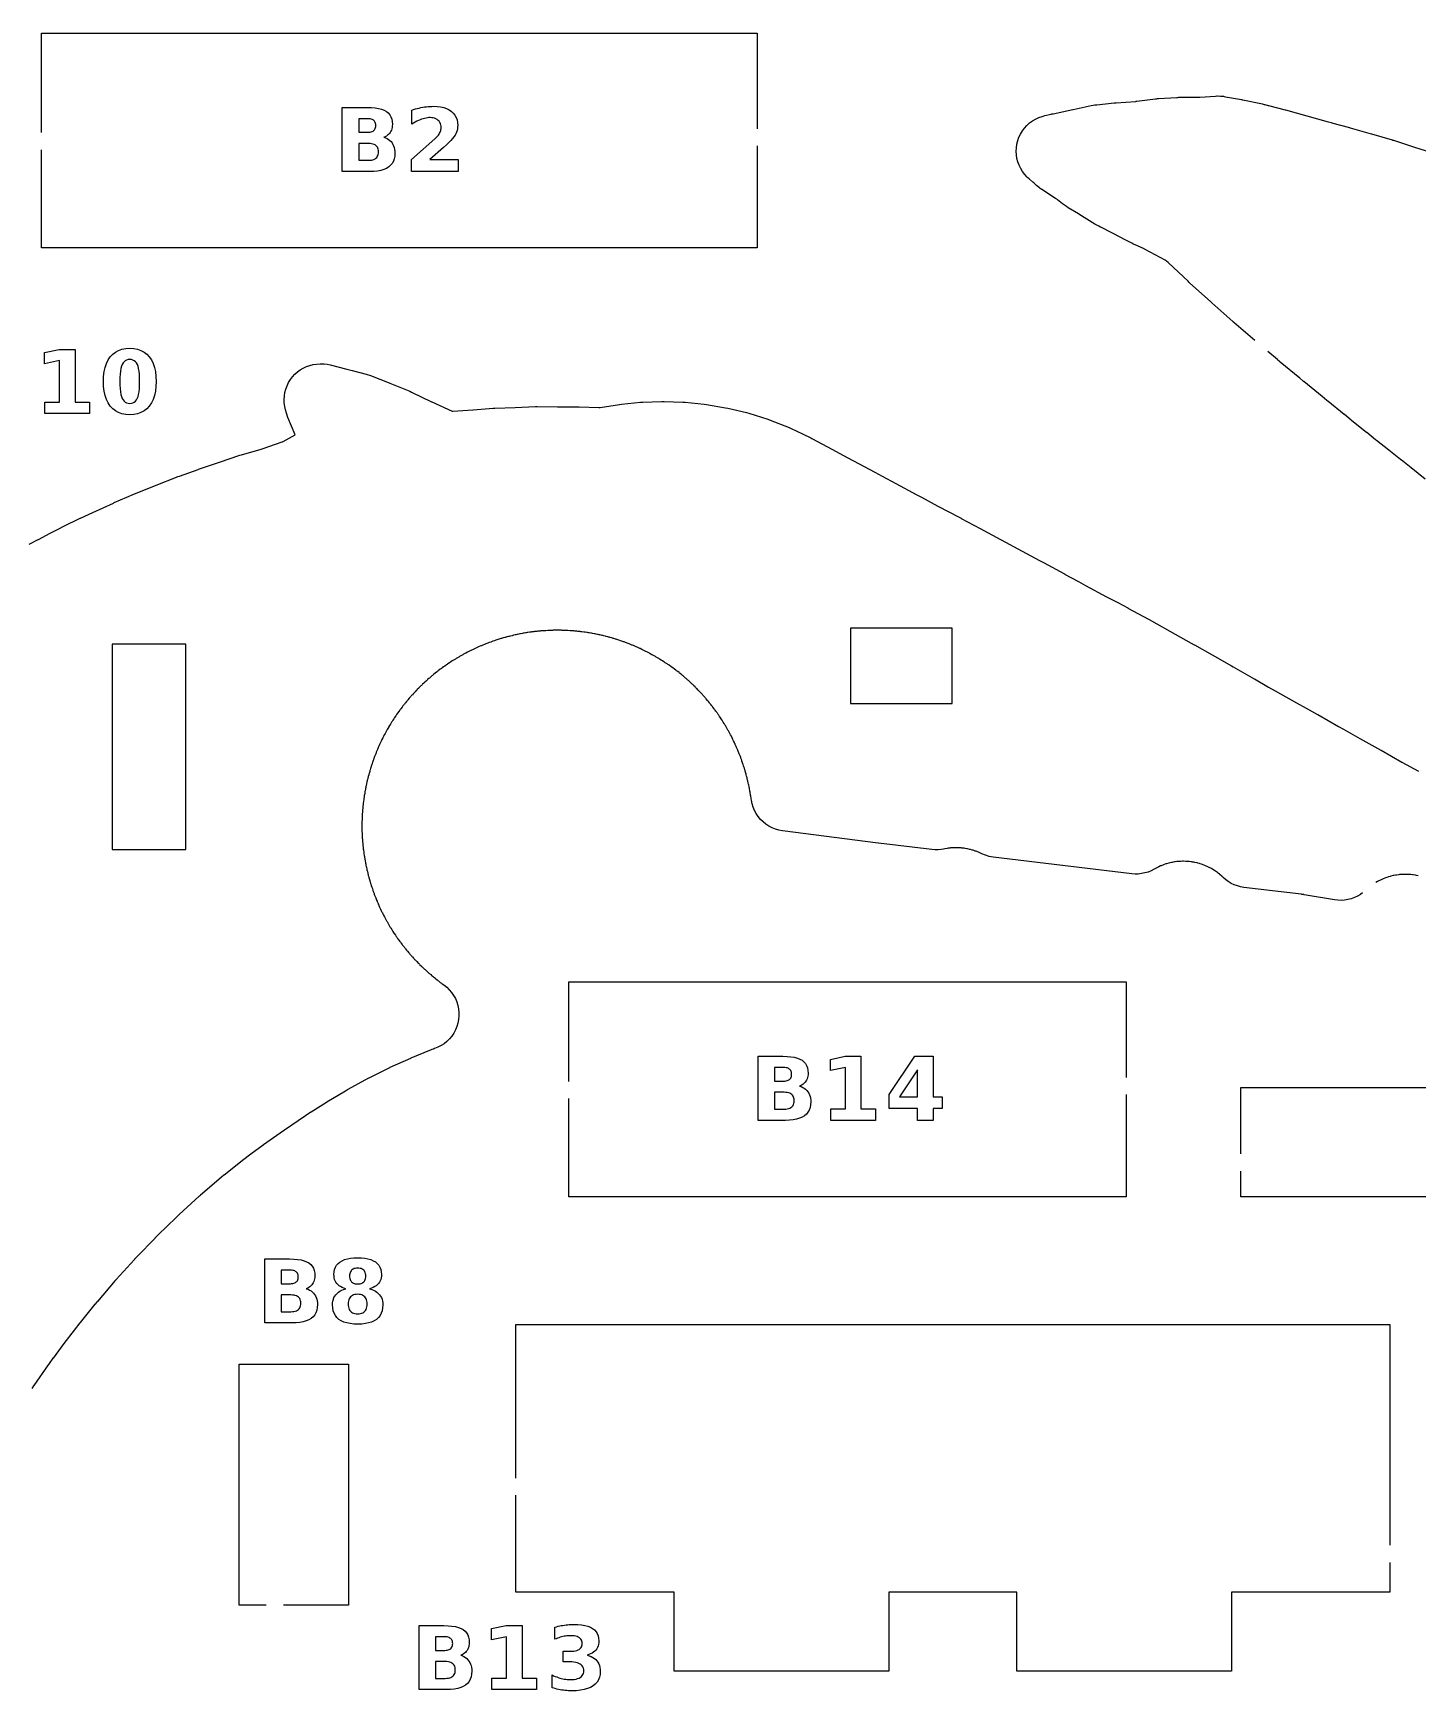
# Model space of a CAD drawing. Header units: millimetres. Extents: x 8 to 297, y 5 to 291.
# Drawn here: x 198.1 to 250.6, y 228.2 to 291.1 of the extents above; entities that cross this region are included whole.
import ezdxf

# ---------------------------------------------------------------- set-up
doc = ezdxf.new("R2010")
doc.units = ezdxf.units.MM
doc.layers.add('CUT', color=1, linetype='CONTINUOUS')
doc.layers.add('ENGRAVE', color=5, linetype='CONTINUOUS')

msp = doc.modelspace()

# ---------------------------------------------------------------- linework, layer by layer
at = {"layer": 'CUT', "color": 1}
for points in [[(198.425, 287.3), (198.425, 291.075), (225.575, 291.075), (225.575, 287.45)], [(244.4559, 279.4142), (243.6629, 280.098), (243.6534, 280.1063), (243.6439, 280.1146), (243.6355, 280.122), (243.6192, 280.1366), (242.8173, 280.8457), (242.8068, 280.8552), (242.7962, 280.8647), (242.7869, 280.8731), (242.7695, 280.8892), (241.9946, 281.5942), (241.9818, 281.6059), (241.9691, 281.6178), (241.9568, 281.6294), (241.9258, 281.6591), (241.9211, 281.6636), (241.1764, 282.3627), (241.1706, 282.3681), (241.1056, 282.4275), (241.0946, 282.4372), (241.081, 282.4477), (241.0667, 282.4569), (241.0537, 282.4642), (240.2932, 282.8702), (240.2734, 282.8804), (240.2534, 282.8901), (240.2332, 282.8995), (239.9151, 283.0407), (239.8729, 283.0603), (239.8311, 283.0806), (239.7897, 283.1016), (239.4366, 283.2887), (239.4272, 283.2935), (238.6084, 283.7096), (238.6038, 283.7119), (238.5358, 283.7468), (238.4848, 283.7743), (238.4345, 283.803), (238.3847, 283.8327), (237.7805, 284.2121), (237.7737, 284.2163), (237.7669, 284.2204), (237.76, 284.2246), (237.378, 284.4507), (237.3044, 284.4975), (237.2325, 284.5467), (237.1621, 284.5983), (236.9635, 284.754), (236.9405, 284.7712), (236.9171, 284.7878), (236.8933, 284.8039), (236.3752, 285.1368), (236.3151, 285.1778), (236.2841, 285.2002), (236.171, 285.2917), (236.1426, 285.3173), (236.0899, 285.3675), (236.0647, 285.3929), (236.0341, 285.4216), (235.892, 285.5463), (235.8432, 285.5914), (235.82, 285.6139), (235.728, 285.7123), (235.6452, 285.8209), (235.5735, 285.9372), (235.5137, 286.06), (235.4664, 286.1881), (235.432, 286.3203), (235.4109, 286.4552), (235.4033, 286.5916), (235.4093, 286.728), (235.4288, 286.8632), (235.4615, 286.9958), (235.5073, 287.1245), (235.5656, 287.248), (235.6359, 287.3651), (235.7175, 287.4746), (235.8095, 287.5756), (235.9111, 287.6669), (236.0212, 287.7476), (236.1388, 287.8171), (236.2627, 287.8745), (236.3899, 287.9188), (236.4209, 287.9279), (236.4851, 287.945), (236.7297, 288.0036), (236.7529, 288.009), (236.7762, 288.0141), (236.7994, 288.0191), (237.5555, 288.1722), (237.5659, 288.1744), (238.2437, 288.3238), (238.3154, 288.3376), (238.3875, 288.3494), (238.4598, 288.3592), (239.1128, 288.4298), (239.1393, 288.4324), (239.1659, 288.4348), (239.1924, 288.4368), (239.9238, 288.4866), (239.9413, 288.4881), (239.9588, 288.4897), (239.9762, 288.4917), (240.6855, 288.581), (240.7256, 288.5855), (240.7657, 288.5893), (240.8058, 288.5925), (241.4952, 288.6374), (241.5304, 288.6392), (241.5657, 288.6406), (241.601, 288.6415), (242.3262, 288.6504), (242.3415, 288.6508), (242.3567, 288.6513), (242.3719, 288.6521), (242.9596, 288.6886), (243.014, 288.6909), (243.0427, 288.6915), (243.154, 288.6893), (243.2647, 288.678), (243.2933, 288.6739), (243.3473, 288.665), (243.9542, 288.5523), (243.9686, 288.5495), (243.9829, 288.5467), (243.9971, 288.5438), (244.7444, 288.388), (244.7749, 288.3813), (244.8054, 288.3742), (244.8357, 288.3668), (244.9568, 288.3355), (244.9635, 288.3338), (244.9703, 288.332), (244.977, 288.3302), (245.6078, 288.1606), (245.6119, 288.1595), (246.4235, 287.9386), (246.4319, 287.9363), (247.2381, 287.7112), (247.2468, 287.7089), (247.3572, 287.6798), (247.3679, 287.6769), (248.0444, 287.4925), (248.0513, 287.4906), (248.0582, 287.4887), (248.0651, 287.4867), (248.8713, 287.2577), (248.8818, 287.2547), (249.6595, 287.0268), (249.6793, 287.0209), (249.6989, 287.0148), (249.7186, 287.0085), (250.5074, 286.7508), (250.5133, 286.7489), (251.3233, 286.4934)], [(225.575, 286.8), (225.575, 282.925), (198.425, 282.925), (198.425, 286.65)], [(250.919, 274.1576), (250.3859, 274.5814), (250.3807, 274.5856), (250.0004, 274.8812), (249.9917, 274.8881), (249.983, 274.8949), (249.9744, 274.9018), (249.5427, 275.2491), (249.5369, 275.2537), (249.0655, 275.6236), (249.0559, 275.6313), (249.0463, 275.639), (249.0367, 275.6467), (248.6991, 275.9219), (248.6927, 275.927), (248.1388, 276.3664), (248.1281, 276.375), (248.1174, 276.3836), (248.1069, 276.3923), (247.8551, 276.6006), (247.8481, 276.6062), (247.2212, 277.1096), (247.2094, 277.1193), (247.1975, 277.129), (247.1859, 277.1386), (247.0106, 277.2861), (247.0029, 277.2925), (246.3143, 277.8532), (246.3011, 277.8641), (246.2879, 277.8751), (246.2751, 277.8859), (246.1656, 277.9799), (246.1571, 277.987), (245.4196, 278.5973), (245.4048, 278.6097), (245.3901, 278.6222), (245.3763, 278.6342), (245.3201, 278.6834), (245.3105, 278.6916), (244.9518, 278.9941)], [(197.9641, 271.6832), (198.301, 271.8638), (198.3098, 271.8686), (198.755, 272.1031), (198.7764, 272.1141), (199.5496, 272.5038), (199.5852, 272.521), (199.8962, 272.6664), (199.903, 272.6696), (200.3675, 272.8835), (201.1549, 273.2479), (201.1839, 273.2609), (201.6612, 273.4682), (201.6641, 273.4695), (201.9542, 273.5946), (201.9885, 273.6088), (202.7719, 273.9214), (203.5522, 274.233), (203.5949, 274.2492), (203.6529, 274.2701), (203.6554, 274.271), (204.3646, 274.525), (204.3861, 274.5325), (205.1737, 274.7996), (205.1784, 274.8011), (205.9482, 275.059), (206.008, 275.0775), (206.76, 275.2908), (206.7945, 275.3017), (207.5494, 275.565), (207.5693, 275.5728), (207.5885, 275.5822), (208.0542, 275.8335), (207.7728, 276.4944), (207.715, 276.6597), (207.6796, 276.7868), (207.6506, 276.9145), (207.6338, 277.0462), (207.6298, 277.1789), (207.6387, 277.3114), (207.6602, 277.4424), (207.6943, 277.5707), (207.7407, 277.6951), (207.7987, 277.8145), (207.8681, 277.9277), (207.948, 278.0337), (208.0378, 278.1315), (208.1366, 278.2202), (208.2435, 278.299), (208.3575, 278.367), (208.4775, 278.4238), (208.6024, 278.4687), (208.7311, 278.5014), (208.8623, 278.5215), (208.9931, 278.5287), (209.0317, 278.529), (209.1487, 278.5248), (209.2666, 278.5103), (209.3812, 278.486), (210.0147, 278.3228), (210.213, 278.273), (210.7397, 278.1418), (210.9026, 278.09), (211.6137, 277.8125), (211.6423, 277.8009), (212.3955, 277.4868), (212.4632, 277.4564), (213.2254, 277.0876), (213.2384, 277.0815), (214.0001, 276.7348), (214.014, 276.7294), (214.0289, 276.7296), (214.7902, 276.7808), (214.7987, 276.7814), (215.5626, 276.8435), (215.629, 276.8472), (216.3936, 276.8712), (216.4008, 276.8714), (217.1657, 276.9045), (217.2315, 276.9057), (217.9986, 276.9011), (218.7756, 276.8986), (218.8278, 276.8974), (219.5684, 276.866), (219.5955, 276.8662), (219.6224, 276.8692), (220.3507, 276.9867), (220.4301, 276.9971), (221.1506, 277.0694), (221.2396, 277.0753), (221.9554, 277.0992), (222.0446, 277.0992), (222.7604, 277.0753), (222.8494, 277.0694), (223.5654, 276.9975), (223.6542, 276.9856), (224.3706, 276.8647), (224.4587, 276.8468), (225.1715, 276.6766), (225.2631, 276.6513), (225.9807, 276.4251), (226.0683, 276.394), (226.789, 276.1103), (226.8693, 276.0757), (227.3002, 275.8726), (227.3216, 275.8623), (227.6134, 275.7184), (227.6549, 275.697), (228.4351, 275.2778), (228.8279, 275.0664), (228.8292, 275.0657), (229.2334, 274.8476), (230.0341, 274.4192), (230.0368, 274.4178), (230.3176, 274.2668), (230.8334, 273.9909), (230.8375, 273.9887), (231.632, 273.5602), (231.8077, 273.4667), (231.8099, 273.4656), (232.4337, 273.1325), (233.233, 272.7084), (233.2376, 272.7059), (233.311, 272.6666), (233.313, 272.6656), (234.0336, 272.278), (234.8041, 271.8668), (234.8066, 271.8655), (234.8332, 271.8512), (234.8379, 271.8486), (235.6342, 271.4175), (236.286, 271.0666), (236.2882, 271.0654), (236.4343, 270.9865), (237.2326, 270.5572), (237.2388, 270.5539), (237.7662, 270.2667), (238.0349, 270.1212), (238.8317, 269.6913), (239.2542, 269.4669), (239.6313, 269.2675), (239.6392, 269.2634), (240.4253, 268.8412), (240.4468, 268.8294), (240.7369, 268.6667), (240.7416, 268.664), (241.2348, 268.3847), (242.0356, 267.9351), (242.0379, 267.9338), (242.1572, 267.8665), (242.1617, 267.864), (242.8342, 267.4812), (243.5706, 267.0668), (243.5758, 267.0638), (243.6353, 267.03), (244.4328, 266.5796), (244.4415, 266.5746), (244.9788, 266.2658), (245.2317, 266.1213), (246.0355, 265.6717), (246.038, 265.6703), (246.4013, 265.4661), (246.833, 265.2245), (246.8407, 265.2202), (247.6326, 264.7703), (247.8171, 264.6672), (247.824, 264.6634), (248.4326, 264.3188), (249.2311, 263.8743), (249.2425, 263.868), (250.0329, 263.4179), (250.6585, 263.0676)], [(248.5381, 258.4542), (248.4605, 258.3975), (248.3491, 258.3312), (248.232, 258.2757), (248.1101, 258.2315), (247.9846, 258.199), (247.8567, 258.1784), (247.7273, 258.1699), (247.5978, 258.1737), (247.4709, 258.1894), (246.3322, 258.3854), (246.3246, 258.3867), (246.3083, 258.3893), (246.3007, 258.3905), (246.2469, 258.3983), (246.2393, 258.3994), (246.2229, 258.4016), (246.2152, 258.4026), (244.0388, 258.6652), (243.9149, 258.686), (243.7918, 258.7186), (243.6722, 258.7625), (243.5572, 258.8173), (243.4477, 258.8825), (243.3448, 258.9575), (243.2505, 259.0406), (243.2259, 259.0644), (243.2036, 259.0849), (243.1359, 259.1442), (243.1126, 259.1636), (243.0616, 259.204), (243.0373, 259.2222), (242.9641, 259.2745), (242.939, 259.2915), (242.8842, 259.3266), (242.8582, 259.3424), (242.7802, 259.3871), (242.7535, 259.4016), (242.6955, 259.4311), (242.6681, 259.4442), (242.5861, 259.481), (242.5581, 259.4927), (242.4974, 259.5164), (242.4689, 259.5267), (242.3836, 259.5552), (242.3546, 259.5641), (242.2919, 259.5816), (242.2624, 259.589), (242.1748, 259.6089), (242.145, 259.6149), (242.0809, 259.6261), (242.0508, 259.6306), (241.9616, 259.6417), (241.9314, 259.6447), (241.8665, 259.6495), (241.8362, 259.651), (241.7463, 259.6532), (241.7159, 259.6532), (241.6509, 259.6516), (241.6205, 259.6501), (241.5309, 259.6434), (241.5007, 259.6403), (241.4361, 259.6323), (241.406, 259.6278), (241.3175, 259.6122), (241.2877, 259.6062), (241.2243, 259.5918), (241.1948, 259.5843), (241.1083, 259.56), (241.0792, 259.5511), (241.0175, 259.5305), (240.9889, 259.5201), (240.9052, 259.4874), (240.8772, 259.4757), (240.8178, 259.449), (240.7904, 259.4359), (240.7104, 259.395), (240.6837, 259.3806), (240.6314, 259.3506), (240.521, 259.2937), (240.4042, 259.2465), (240.2836, 259.2102), (240.1602, 259.1851), (240.035, 259.1714), (239.909, 259.1693), (239.7851, 259.1785), (234.5238, 259.8134), (234.3781, 259.8391), (234.2341, 259.8811), (234.0974, 259.9378), (234.046, 259.9624), (233.966, 259.9981), (233.9379, 260.0098), (233.8773, 260.0333), (233.8487, 260.0436), (233.7634, 260.0719), (233.7343, 260.0808), (233.6716, 260.0982), (233.6421, 260.1056), (233.5544, 260.1253), (233.5246, 260.1312), (233.4605, 260.1423), (233.4304, 260.1467), (233.3412, 260.1577), (233.311, 260.1606), (233.2461, 260.1653), (233.2157, 260.1667), (233.1259, 260.1688), (233.0955, 260.1687), (233.0304, 260.1669), (233.0001, 260.1654), (232.9105, 260.1585), (232.8803, 260.1554), (232.8157, 260.1472), (232.7857, 260.1426), (232.6972, 260.1269), (232.6498, 260.1173), (232.5537, 260.1), (232.4361, 260.0886), (232.3178, 260.0874), (232.2014, 260.0962), (230.1824, 260.3373), (230.1673, 260.3392), (226.5339, 260.8151), (226.4015, 260.8392), (226.2704, 260.8768), (226.1436, 260.9272), (226.0224, 260.9899), (225.9081, 261.0643), (225.8016, 261.1497), (225.7042, 261.2452), (225.6167, 261.3499), (225.54, 261.4628), (225.4749, 261.5827), (225.422, 261.7084), (225.3818, 261.8388), (225.3551, 261.9707), (225.3471, 262.0236), (225.342, 262.0522), (225.3307, 262.1286), (225.327, 262.1595), (225.323, 262.1876), (225.313, 262.2473), (225.3079, 262.2743), (225.3019, 262.3085), (225.2974, 262.3355), (225.2863, 262.3951), (225.2806, 262.4219), (225.2739, 262.456), (225.2689, 262.4829), (225.2541, 262.5539), (225.251, 262.5686), (225.2336, 262.6466), (225.2271, 262.673), (225.2191, 262.7068), (225.2132, 262.7336), (225.1988, 262.7925), (225.1917, 262.8189), (225.1831, 262.8526), (225.1767, 262.8792), (225.1611, 262.9378), (225.1532, 262.965), (225.1438, 262.9947), (225.1226, 263.069), (225.1149, 263.0992), (225.1073, 263.1265), (225.0897, 263.1844), (225.0812, 263.2105), (225.0707, 263.2436), (225.0629, 263.2699), (225.0441, 263.3275), (225.0347, 263.3542), (225.0237, 263.3833), (224.9985, 263.4564), (224.9891, 263.4861), (224.9801, 263.5129), (224.9593, 263.5699), (224.9493, 263.5954), (224.9371, 263.6279), (224.9278, 263.6537), (224.9059, 263.7102), (224.8954, 263.7355), (224.8825, 263.7678), (224.8727, 263.7933), (224.8451, 263.8604), (224.8393, 263.8742), (224.8079, 263.9478), (224.7966, 263.9725), (224.7826, 264.0043), (224.7719, 264.0295), (224.7469, 264.0847), (224.735, 264.1094), (224.7204, 264.1409), (224.7092, 264.1659), (224.6831, 264.2206), (224.6703, 264.2459), (224.6556, 264.2734), (224.6212, 264.3425), (224.6081, 264.3708), (224.5956, 264.3962), (224.5676, 264.45), (224.5544, 264.474), (224.5381, 264.5047), (224.5255, 264.529), (224.4965, 264.5822), (224.4823, 264.6067), (224.4661, 264.6333), (224.4279, 264.7005), (224.4133, 264.7281), (224.3995, 264.7527), (224.3686, 264.8049), (224.3541, 264.8281), (224.3361, 264.8578), (224.3222, 264.8815), (224.2903, 264.933), (224.2753, 264.956), (224.2567, 264.9853), (224.2424, 265.0086), (224.203, 265.0695), (224.1947, 265.082), (224.1503, 265.1485), (224.1347, 265.1707), (224.1151, 265.1994), (224.0999, 265.2223), (224.0652, 265.2719), (224.049, 265.2941), (224.0288, 265.3223), (224.0132, 265.3448), (223.9775, 265.3938), (223.9603, 265.4163), (223.9408, 265.4406), (223.8942, 265.5023), (223.8762, 265.5277), (223.8592, 265.5503), (223.8219, 265.598), (223.8045, 265.6192), (223.7828, 265.6464), (223.7659, 265.668), (223.7276, 265.7149), (223.7092, 265.7364), (223.6884, 265.7596), (223.6385, 265.8186), (223.6191, 265.843), (223.601, 265.8647), (223.561, 265.9103), (223.5425, 265.9305), (223.5194, 265.9564), (223.5013, 265.9771), (223.4605, 266.0219), (223.4416, 266.0417), (223.4179, 266.0671), (223.3995, 266.0874), (223.3496, 266.14), (223.3392, 266.1508), (223.2833, 266.208), (223.2638, 266.227), (223.2393, 266.2516), (223.2202, 266.2712), (223.177, 266.3137), (223.157, 266.3324), (223.132, 266.3565), (223.1125, 266.3758), (223.0684, 266.4174), (223.0473, 266.4363), (223.0237, 266.4566), (222.9666, 266.5087), (222.9442, 266.5303), (222.9234, 266.5495), (222.8779, 266.5895), (222.8569, 266.6072), (222.8306, 266.6298), (222.81, 266.648), (222.7637, 266.6871), (222.7417, 266.7048), (222.717, 266.7238), (222.6571, 266.7727), (222.6335, 266.7931), (222.6117, 266.8111), (222.5641, 266.8485), (222.5421, 266.865), (222.5146, 266.8862), (222.4931, 266.9032), (222.4448, 266.9397), (222.4225, 266.9557), (222.3946, 266.9764), (222.3727, 266.9929), (222.314, 267.0354), (222.3018, 267.0442), (222.2364, 267.0901), (222.2138, 267.1052), (222.1851, 267.1249), (222.1627, 267.1407), (222.1124, 267.1745), (222.0893, 267.1892), (222.0603, 267.2083), (222.0376, 267.2237), (221.9866, 267.2564), (221.9625, 267.2712), (221.9355, 267.2868), (221.8698, 267.3275), (221.8438, 267.3446), (221.8198, 267.3597), (221.7677, 267.3907), (221.7439, 267.4041), (221.7138, 267.4216), (221.6903, 267.4357), (221.6376, 267.4656), (221.6127, 267.479), (221.5849, 267.4931), (221.5171, 267.5301), (221.4901, 267.5458), (221.4654, 267.5595), (221.4117, 267.5876), (221.3871, 267.5998), (221.3562, 267.6155), (221.3319, 267.6283), (221.2777, 267.6553), (221.2528, 267.667), (221.2216, 267.6821), (221.1971, 267.6944), (221.1316, 267.7254), (221.1179, 267.7317), (221.0452, 267.7648), (221.0202, 267.7755), (220.9884, 267.7896), (220.9635, 267.801), (220.9079, 267.825), (220.8824, 267.8353), (220.8504, 267.8487), (220.8253, 267.8596), (220.7691, 267.8825), (220.7427, 267.8925), (220.7133, 267.9029), (220.6412, 267.9308), (220.6125, 267.9429), (220.5862, 267.9533), (220.5293, 267.9742), (220.5034, 267.983), (220.4706, 267.9947), (220.4449, 268.0042), (220.3876, 268.0239), (220.3607, 268.0325), (220.3308, 268.0413), (220.2573, 268.0652), (220.2279, 268.0757), (220.2011, 268.0846), (220.1431, 268.1023), (220.1167, 268.1098), (220.0834, 268.1196), (220.0572, 268.1277), (219.9989, 268.1443), (219.9724, 268.1511), (219.9389, 268.1603), (219.9126, 268.1679), (219.8425, 268.1863), (219.8279, 268.19), (219.7503, 268.2092), (219.7238, 268.2151), (219.69, 268.2231), (219.6634, 268.2298), (219.6043, 268.2431), (219.5774, 268.2485), (219.5434, 268.2558), (219.5167, 268.2619), (219.4573, 268.2741), (219.4295, 268.2791), (219.3987, 268.284), (219.3227, 268.2981), (219.2923, 268.3047), (219.2645, 268.3101), (219.2047, 268.3202), (219.1776, 268.3241), (219.1433, 268.3295), (219.1163, 268.3342), (219.0563, 268.343), (219.0283, 268.3465), (218.9973, 268.3497), (218.9206, 268.3597), (218.8898, 268.3646), (218.8618, 268.3684), (218.8016, 268.3752), (218.7743, 268.3777), (218.7397, 268.3812), (218.7125, 268.3843), (218.6522, 268.3899), (218.6248, 268.3918), (218.5902, 268.3947), (218.5629, 268.3973), (218.4906, 268.4025), (218.4756, 268.4034), (218.3958, 268.4081), (218.3686, 268.409), (218.3339, 268.4106), (218.3066, 268.4123), (218.246, 268.4146), (218.2186, 268.4149), (218.1839, 268.4159), (218.1565, 268.417), (218.0959, 268.418), (218.0676, 268.4178), (218.0365, 268.4169), (217.9592, 268.4169), (217.928, 268.4178), (217.8997, 268.418), (217.8391, 268.4169), (217.8117, 268.4158), (217.777, 268.4148), (217.7496, 268.4144), (217.6891, 268.4121), (217.6608, 268.4104), (217.6298, 268.4078), (217.5526, 268.4035), (217.5214, 268.4027), (217.4932, 268.4013), (217.4327, 268.3969), (217.4055, 268.3943), (217.3709, 268.3914), (217.3435, 268.3895), (217.2832, 268.3839), (217.2559, 268.3808), (217.2214, 268.3772), (217.1941, 268.3747), (217.1221, 268.3666), (217.1071, 268.3648), (217.0278, 268.3547), (217.001, 268.3506), (216.9666, 268.3458), (216.9394, 268.3424), (216.8794, 268.3335), (216.8524, 268.3289), (216.8181, 268.3234), (216.791, 268.3195), (216.7312, 268.3093), (216.7034, 268.304), (216.673, 268.2974), (216.597, 268.2831), (216.5662, 268.2783), (216.5384, 268.2732), (216.479, 268.2611), (216.4523, 268.2549), (216.4184, 268.2476), (216.3915, 268.2422), (216.3324, 268.2288), (216.3049, 268.2219), (216.2749, 268.2136), (216.1998, 268.1953), (216.1694, 268.1887), (216.1418, 268.1822), (216.0832, 268.1667), (216.0569, 268.1592), (216.0234, 268.15), (215.9969, 268.1431), (215.9386, 268.1265), (215.9124, 268.1184), (215.8791, 268.1085), (215.8527, 268.1011), (215.7834, 268.0798), (215.7691, 268.0753), (215.693, 268.0508), (215.6673, 268.0419), (215.6344, 268.0309), (215.6082, 268.0225), (215.551, 268.0027), (215.5253, 267.9932), (215.4926, 267.9815), (215.4666, 267.9727), (215.4097, 267.9517), (215.3834, 267.9414), (215.3547, 267.9293), (215.2826, 267.9013), (215.2533, 267.8909), (215.2268, 267.8808), (215.1707, 267.8579), (215.1456, 267.847), (215.1136, 267.8336), (215.0881, 267.8233), (215.0325, 267.7993), (215.0068, 267.7875), (214.9788, 267.7738), (214.9084, 267.742), (214.8796, 267.7299), (214.8538, 267.7184), (214.799, 267.6925), (214.7745, 267.6802), (214.7432, 267.665), (214.7184, 267.6534), (214.6642, 267.6264), (214.6399, 267.6136), (214.609, 267.5978), (214.5844, 267.5856), (214.5202, 267.552), (214.507, 267.5449), (214.4367, 267.5068), (214.4131, 267.4933), (214.3827, 267.4765), (214.3586, 267.4635), (214.3059, 267.4335), (214.2824, 267.4194), (214.2524, 267.4019), (214.2285, 267.3884), (214.1765, 267.3574), (214.1525, 267.3424), (214.1265, 267.3252), (214.0608, 267.2845), (214.0338, 267.2689), (214.0097, 267.2541), (213.9587, 267.2213), (213.936, 267.2059), (213.907, 267.1868), (213.8839, 267.1721), (213.8337, 267.1382), (213.8106, 267.1219), (213.7855, 267.1033), (213.7222, 267.0591), (213.6961, 267.042), (213.6728, 267.0259), (213.6237, 266.9904), (213.6019, 266.9738), (213.574, 266.9531), (213.5517, 266.9371), (213.5034, 266.9006), (213.4819, 266.8835), (213.4544, 266.8623), (213.4325, 266.8459), (213.3756, 266.801), (213.3638, 266.7916), (213.3017, 266.7413), (213.281, 266.7237), (213.2543, 266.7015), (213.2329, 266.6843), (213.1867, 266.6452), (213.1661, 266.627), (213.1399, 266.6043), (213.1189, 266.5867), (213.0734, 266.5466), (213.0526, 266.5274), (213.0302, 266.5057), (212.9731, 266.4537), (212.9495, 266.4333), (212.9285, 266.4144), (212.8844, 266.3728), (212.8649, 266.3535), (212.8399, 266.3294), (212.8199, 266.3106), (212.7767, 266.2682), (212.757, 266.2479), (212.7358, 266.225), (212.6817, 266.1699), (212.6592, 266.1483), (212.6392, 266.1282), (212.5975, 266.0842), (212.5791, 266.0639), (212.5555, 266.0385), (212.5365, 266.0187), (212.4957, 265.9739), (212.4777, 265.9532), (212.4546, 265.9273), (212.4361, 265.9071), (212.3884, 265.8525), (212.3785, 265.8411), (212.3268, 265.7802), (212.3096, 265.7591), (212.2874, 265.7324), (212.2696, 265.7116), (212.2313, 265.6646), (212.2145, 265.643), (212.1928, 265.6158), (212.1754, 265.5946), (212.1381, 265.5469), (212.1212, 265.5242), (212.1031, 265.4988), (212.0566, 265.4371), (212.0371, 265.4128), (212.0199, 265.3903), (211.9843, 265.3413), (211.9686, 265.3188), (211.9485, 265.2905), (211.9323, 265.2684), (211.8976, 265.2187), (211.882, 265.1951), (211.8653, 265.1687), (211.8222, 265.1046), (211.8041, 265.0792), (211.7882, 265.0558), (211.7553, 265.005), (211.7409, 264.9816), (211.7224, 264.9523), (211.7074, 264.9293), (211.6755, 264.8778), (211.6616, 264.8541), (211.6437, 264.8244), (211.6292, 264.8011), (211.5923, 264.7387), (211.5847, 264.7258), (211.545, 264.6564), (211.532, 264.6325), (211.5151, 264.6021), (211.5014, 264.5784), (211.4724, 264.5252), (211.4599, 264.5008), (211.4435, 264.4702), (211.4303, 264.4461), (211.4024, 264.3924), (211.39, 264.367), (211.3769, 264.3387), (211.3425, 264.2695), (211.3278, 264.242), (211.315, 264.2167), (211.289, 264.162), (211.2778, 264.137), (211.2631, 264.1055), (211.2513, 264.0808), (211.2263, 264.0255), (211.2153, 263.9995), (211.2038, 263.9705), (211.1732, 263.8995), (211.1601, 263.8713), (211.1487, 263.8454), (211.1257, 263.7893), (211.1159, 263.7637), (211.103, 263.7315), (211.0925, 263.7061), (211.0707, 263.6496), (211.0614, 263.6238), (211.0492, 263.5913), (211.0392, 263.5658), (211.0144, 263.4977), (211.0093, 263.4835), (210.983, 263.408), (210.9747, 263.3821), (210.9636, 263.3492), (210.9546, 263.3234), (210.9358, 263.2657), (210.9279, 263.2395), (210.9175, 263.2063), (210.909, 263.1803), (210.8914, 263.1223), (210.8838, 263.095), (210.8762, 263.0648), (210.8551, 262.9905), (210.8457, 262.9608), (210.8378, 262.9336), (210.8222, 262.875), (210.8158, 262.8484), (210.8072, 262.8147), (210.8001, 262.7882), (210.7857, 262.7294), (210.7797, 262.7017), (210.7737, 262.6711), (210.7567, 262.5958), (210.7489, 262.5656), (210.7425, 262.538), (210.7302, 262.4787), (210.7253, 262.4517), (210.7185, 262.4176), (210.7129, 262.3908), (210.7018, 262.3312), (210.6974, 262.3042), (210.6913, 262.27), (210.6862, 262.243), (210.6744, 262.1715), (210.672, 262.1567), (210.6601, 262.0776), (210.6566, 262.0507), (210.6518, 262.0163), (210.6476, 261.9892), (210.6398, 261.9291), (210.6369, 261.9018), (210.6327, 261.8674), (210.6291, 261.8402), (210.6225, 261.78), (210.62, 261.7518), (210.6181, 261.7207), (210.611, 261.6437), (210.6072, 261.6128), (210.6044, 261.5846), (210.5999, 261.5242), (210.5985, 261.4968), (210.5962, 261.4621), (210.5941, 261.4348), (210.5908, 261.3743), (210.5899, 261.346), (210.5897, 261.3149), (210.5868, 261.2376), (210.5847, 261.2065), (210.5835, 261.1783), (210.5823, 261.1177), (210.5824, 261.0903), (210.582, 261.0555), (210.5814, 261.0281), (210.5814, 260.9675), (210.5821, 260.9401), (210.5824, 260.9054), (210.5824, 260.878), (210.5839, 260.8055), (210.5842, 260.7905), (210.587, 260.7106), (210.5886, 260.6834), (210.5902, 260.6488), (210.591, 260.6214), (210.5944, 260.5608), (210.5965, 260.5335), (210.5988, 260.4989), (210.6002, 260.4715), (210.6048, 260.4111), (210.6076, 260.3829), (210.6113, 260.352), (210.6185, 260.275), (210.6205, 260.2439), (210.6229, 260.2157), (210.6296, 260.1555), (210.6332, 260.1283), (210.6374, 260.0938), (210.6403, 260.0666), (210.6482, 260.0065), (210.6525, 259.9785), (210.658, 259.9478), (210.6693, 259.8714), (210.673, 259.8405), (210.677, 259.8124), (210.687, 259.7527), (210.6921, 259.7257), (210.6981, 259.6915), (210.7026, 259.6645), (210.7137, 259.6049), (210.7194, 259.5781), (210.7261, 259.544), (210.7311, 259.5171), (210.7459, 259.4461), (210.749, 259.4314), (210.7664, 259.3534), (210.7729, 259.327), (210.7809, 259.2932), (210.7868, 259.2664), (210.8012, 259.2075), (210.8083, 259.1811), (210.8169, 259.1474), (210.8233, 259.1208), (210.8389, 259.0622), (210.8468, 259.035), (210.8562, 259.0053), (210.8774, 258.931), (210.8851, 258.9008), (210.8927, 258.8735), (210.9103, 258.8156), (210.9188, 258.7895), (210.9293, 258.7564), (210.9371, 258.7301), (210.9559, 258.6725), (210.9653, 258.6458), (210.9763, 258.6167), (211.0015, 258.5436), (211.0109, 258.5139), (211.0199, 258.4871), (211.0407, 258.4301), (211.0507, 258.4046), (211.0629, 258.3721), (211.0722, 258.3463), (211.0941, 258.2898), (211.1046, 258.2645), (211.1175, 258.2322), (211.1273, 258.2067), (211.1549, 258.1396), (211.1607, 258.1258), (211.1921, 258.0522), (211.2034, 258.0275), (211.2174, 257.9957), (211.2281, 257.9705), (211.2531, 257.9153), (211.265, 257.8906), (211.2796, 257.8591), (211.2908, 257.8341), (211.3169, 257.7794), (211.3297, 257.7541), (211.3444, 257.7266), (211.3788, 257.6575), (211.3919, 257.6292), (211.4044, 257.6038), (211.4324, 257.55), (211.4456, 257.526), (211.4619, 257.4953), (211.4745, 257.471), (211.5035, 257.4178), (211.5177, 257.3933), (211.5339, 257.3667), (211.5721, 257.2995), (211.5867, 257.2719), (211.6005, 257.2473), (211.6314, 257.1951), (211.6459, 257.1719), (211.6639, 257.1422), (211.6778, 257.1185), (211.7097, 257.067), (211.7247, 257.044), (211.7433, 257.0147), (211.7576, 256.9914), (211.797, 256.9305), (211.8053, 256.918), (211.8497, 256.8515), (211.8653, 256.8293), (211.8849, 256.8006), (211.9001, 256.7777), (211.9348, 256.7281), (211.951, 256.7059), (211.9712, 256.6777), (211.9868, 256.6552), (212.0225, 256.6062), (212.0397, 256.5837), (212.0592, 256.5594), (212.1058, 256.4977), (212.1238, 256.4723), (212.1408, 256.4497), (212.1781, 256.402), (212.1955, 256.3808), (212.2172, 256.3536), (212.2341, 256.332), (212.2724, 256.2851), (212.2908, 256.2636), (212.3116, 256.2404), (212.3615, 256.1814), (212.3809, 256.157), (212.399, 256.1353), (212.439, 256.0897), (212.4575, 256.0695), (212.4806, 256.0436), (212.4987, 256.0229), (212.5395, 255.9781), (212.5584, 255.9583), (212.5821, 255.9329), (212.6005, 255.9126), (212.6504, 255.86), (212.6608, 255.8492), (212.7167, 255.792), (212.7362, 255.773), (212.7607, 255.7484), (212.7798, 255.7288), (212.823, 255.6863), (212.843, 255.6676), (212.868, 255.6435), (212.8875, 255.6242), (212.9316, 255.5826), (212.9527, 255.5637), (212.9763, 255.5434), (213.0334, 255.4913), (213.0558, 255.4697), (213.0766, 255.4505), (213.1221, 255.4105), (213.1431, 255.3928), (213.1694, 255.3702), (213.19, 255.352), (213.2363, 255.3129), (213.2583, 255.2952), (213.283, 255.2762), (213.3429, 255.2273), (213.3665, 255.2069), (213.3883, 255.1889), (213.4359, 255.1515), (213.4579, 255.135), (213.4854, 255.1138), (213.5069, 255.0968), (213.5552, 255.0603), (213.5775, 255.0443), (213.6054, 255.0236), (213.6273, 255.0071), (213.6872, 254.9637), (213.6924, 254.96), (213.7978, 254.876), (213.8958, 254.7807), (213.9837, 254.6762), (214.0609, 254.5634), (214.1265, 254.4435), (214.1799, 254.3178), (214.2205, 254.1873), (214.248, 254.0534), (214.2621, 253.9175), (214.2626, 253.7809), (214.2495, 253.6449), (214.223, 253.5108), (214.1834, 253.38), (214.1309, 253.2539), (214.0662, 253.1335), (213.9899, 253.0202), (213.9027, 252.915), (213.8054, 252.819), (213.6992, 252.7331), (213.5849, 252.6581), (213.4637, 252.5949), (213.3387, 252.5447), (213.299, 252.5311), (213.2391, 252.5098), (213.214, 252.5003), (212.4402, 252.1859), (212.419, 252.1769), (211.6404, 251.8259), (211.6234, 251.8179), (211.4521, 251.7343), (211.4461, 251.7313), (210.8454, 251.4298), (210.8246, 251.4189), (210.0447, 250.9892), (210.0297, 250.9807), (209.9554, 250.937), (209.2473, 250.5159), (209.2315, 250.5062), (208.6566, 250.1402), (208.6469, 250.1339), (208.4455, 250.0003), (208.4384, 249.9955), (207.6442, 249.4523), (207.4827, 249.341), (206.8511, 248.8992), (206.8368, 248.8888), (206.3715, 248.5428), (206.3643, 248.5374), (206.0502, 248.2966), (206.0421, 248.2902), (205.3532, 247.7435), (205.3482, 247.7395), (205.254, 247.663), (205.2421, 247.6532), (204.4542, 246.9806), (204.4445, 246.9721), (204.4158, 246.9466), (204.4107, 246.9419), (203.6532, 246.2516), (203.6484, 246.2472), (203.544, 246.1499), (203.5349, 246.1413), (202.8574, 245.4842), (202.8483, 245.4752), (202.725, 245.3505), (202.7194, 245.3447), (202.0559, 244.6557), (201.9585, 244.5539), (201.9489, 244.5436), (201.2601, 243.7886), (201.2518, 243.7793), (201.2293, 243.7536), (201.2246, 243.7482), (200.5453, 242.9541), (200.541, 242.949), (200.4604, 242.8526), (200.4553, 242.8466), (199.8951, 242.1593), (199.8856, 242.1473), (199.661, 241.8573), (199.2774, 241.3578), (199.2727, 241.3516), (198.8631, 240.8039), (198.8577, 240.7967), (198.6877, 240.5622), (198.6798, 240.551), (198.1338, 239.7617), (198.1285, 239.7539), (198.0629, 239.6558)], [(250.6464, 259.1031), (250.5834, 259.1166), (250.5538, 259.1222), (250.4659, 259.1365), (250.4361, 259.1406), (250.372, 259.1479), (250.342, 259.1505), (250.2531, 259.1562), (250.223, 259.1574), (250.1585, 259.1583), (250.1284, 259.158), (250.0394, 259.1549), (250.0093, 259.1531), (249.9451, 259.1476), (249.9151, 259.1444), (249.8268, 259.1325), (249.7971, 259.1278), (249.7337, 259.1161), (249.7042, 259.1099), (249.6175, 259.0895), (249.5884, 259.0819), (249.5264, 259.064), (249.4977, 259.0549), (249.4134, 259.0261), (249.3852, 259.0156), (249.3253, 258.9917), (249.2976, 258.9799), (249.2166, 258.9429), (249.1895, 258.9298), (249.1322, 258.9001), (249.1058, 258.8856), (249.0496, 258.853)], [(218.425, 251.3), (218.425, 255.075), (239.575, 255.075), (239.575, 251.45)], [(243.925, 248.55), (243.925, 251.075), (256.075, 251.075), (256.075, 250.2)], [(239.575, 250.8), (239.575, 246.925), (218.425, 246.925), (218.425, 250.65)], [(256.075, 249.55), (256.075, 246.925), (243.925, 246.925), (243.925, 247.9)], [(216.425, 236.25), (216.425, 242.075), (249.575, 242.075), (249.575, 233.7)], [(206.95, 231.425), (205.925, 231.425), (205.925, 240.575), (210.075, 240.575), (210.075, 231.425), (207.6, 231.425)], [(249.575, 233.05), (249.575, 231.925), (243.575, 231.925), (243.575, 228.925), (235.425, 228.925), (235.425, 231.925), (230.575, 231.925), (230.575, 228.925), (222.425, 228.925), (222.425, 231.925), (216.425, 231.925), (216.425, 235.6)]]:
    msp.add_lwpolyline(points, dxfattribs=at)
for points in [[(232.9709, 265.6469), (232.9709, 268.4969), (229.1209, 268.4969), (229.1209, 265.6469), (232.9709, 265.6469)], [(203.895, 267.895), (201.105, 267.895), (201.105, 260.105), (203.895, 260.105), (203.895, 267.895)]]:
    msp.add_lwpolyline(points, close=True, dxfattribs=at)
at = {"layer": 'ENGRAVE', "color": 5}
for points in [[(211.5905, 287.042), (211.64, 287.0032), (211.6845, 286.9589), (211.724, 286.909), (211.7578, 286.8544), (211.7854, 286.7958), (211.807, 286.7332), (211.8223, 286.6667), (211.8316, 286.5961), (211.8346, 286.5216), (211.828, 286.4094), (211.8082, 286.3071), (211.7752, 286.2148), (211.729, 286.1324), (211.6696, 286.06), (211.597, 285.9975), (211.5109, 285.9448), (211.4111, 285.9017), (211.2975, 285.8681), (211.1702, 285.8442), (211.0292, 285.8298), (210.8743, 285.825), (209.8343, 285.825), (209.8343, 288.255), (210.7751, 288.255), (210.936, 288.2508), (211.0815, 288.238), (211.2115, 288.2168), (211.3259, 288.187), (211.4249, 288.1488), (211.5083, 288.102), (211.5777, 288.0459), (211.6344, 287.9796), (211.6786, 287.903), (211.7101, 287.8163), (211.729, 287.7193), (211.7354, 287.6121), (211.733, 287.5544), (211.7261, 287.4997), (211.7146, 287.4479), (211.6985, 287.3991), (211.6777, 287.3532), (211.6523, 287.3102), (211.6226, 287.2705), (211.5887, 287.2343), (211.5506, 287.2017), (211.5084, 287.1727), (211.462, 287.1473), (211.4115, 287.1255), (211.4762, 287.1032), (211.5359, 287.0754), (211.5905, 287.042)], [(214.232, 286.2856), (214.232, 285.825), (212.466, 285.825), (212.466, 286.2856), (213.3531, 287.0685), (213.3909, 287.1042), (213.4254, 287.1396), (213.4564, 287.1747), (213.484, 287.2095), (213.5081, 287.2441), (213.5288, 287.2785), (213.5462, 287.3129), (213.5605, 287.3477), (213.5716, 287.383), (213.5795, 287.4188), (213.5842, 287.455), (213.5858, 287.4917), (213.5826, 287.5468), (213.5731, 287.5982), (213.5571, 287.6459), (213.5348, 287.6899), (213.5061, 287.7302), (213.4711, 287.7667), (213.4307, 287.7986), (213.3862, 287.8246), (213.3374, 287.8449), (213.2844, 287.8593), (213.2273, 287.868), (213.1659, 287.8709), (213.1163, 287.8692), (213.0652, 287.8639), (213.0125, 287.8552), (212.9583, 287.843), (212.9025, 287.8274), (212.8452, 287.8082), (212.7865, 287.7857), (212.7264, 287.7597), (212.665, 287.7303), (212.6022, 287.6976), (212.538, 287.6614), (212.4725, 287.6219), (212.4725, 288.1557), (212.5429, 288.1781), (212.613, 288.1987), (212.6829, 288.2174), (212.7525, 288.2342), (212.8218, 288.2492), (212.8908, 288.2623), (212.9595, 288.2735), (213.0277, 288.2827), (213.0955, 288.2898), (213.1628, 288.2949), (213.2297, 288.2979), (213.2961, 288.299), (213.4361, 288.2936), (213.5653, 288.2776), (213.6837, 288.2509), (213.7912, 288.2136), (213.888, 288.1656), (213.974, 288.1069), (214.0478, 288.0387), (214.1083, 287.962), (214.1553, 287.877), (214.1888, 287.7836), (214.209, 287.6817), (214.2157, 287.5714), (214.2128, 287.506), (214.2043, 287.442), (214.1901, 287.3796), (214.1701, 287.3186), (214.1445, 287.2591), (214.1132, 287.2011), (214.0727, 287.1407), (214.0197, 287.0737), (213.9541, 287.0003), (213.8759, 286.9205), (213.7851, 286.8341), (213.6818, 286.7413), (213.1626, 286.2856), (214.232, 286.2856)], [(210.8984, 287.3215), (210.9378, 287.3305), (210.9733, 287.3432), (211.0047, 287.3595), (211.0322, 287.3794), (211.0556, 287.4028), (211.0747, 287.4296), (211.0896, 287.4599), (211.1002, 287.4937), (211.1066, 287.5308), (211.1087, 287.5714), (211.1066, 287.6115), (211.1002, 287.6484), (211.0896, 287.6819), (211.0747, 287.7121), (211.0556, 287.739), (211.0322, 287.7627), (211.0047, 287.7828), (210.9733, 287.7993), (210.9378, 287.8121), (210.8984, 287.8213), (210.855, 287.8267), (210.8076, 287.8286), (210.4609, 287.8286), (210.4609, 287.3143), (210.8076, 287.3143), (210.855, 287.3161), (210.8984, 287.3215)], [(210.9942, 286.2714), (211.0389, 286.2869), (211.0785, 286.3068), (211.1128, 286.3312), (211.1419, 286.36), (211.1657, 286.3934), (211.1842, 286.4313), (211.1974, 286.4737), (211.2054, 286.5206), (211.208, 286.5721), (211.2054, 286.6225), (211.1975, 286.6686), (211.1844, 286.7102), (211.1661, 286.7475), (211.1425, 286.7804), (211.1136, 286.8089), (211.0795, 286.833), (211.04, 286.8527), (210.9952, 286.8681), (210.9451, 286.8791), (210.8896, 286.8856), (210.8288, 286.8878), (210.4609, 286.8878), (210.4609, 286.2514), (210.8288, 286.2514), (210.8891, 286.2536), (210.9442, 286.2603), (210.9942, 286.2714)], [(199.1054, 278.6497), (198.5374, 278.5325), (198.5374, 278.9589), (199.1022, 279.0761), (199.6979, 279.0761), (199.6979, 277.079), (200.2513, 277.079), (200.2513, 276.6461), (198.552, 276.6461), (198.552, 277.079), (199.1054, 277.079), (199.1054, 278.6497)], [(202.745, 277.4868), (202.7088, 277.3238), (202.6582, 277.1762), (202.5931, 277.0438), (202.5135, 276.9269), (202.4206, 276.8266), (202.3157, 276.7447), (202.1986, 276.6809), (202.0693, 276.6353), (201.928, 276.608), (201.7746, 276.5989), (201.6206, 276.608), (201.4789, 276.6353), (201.3494, 276.6809), (201.232, 276.7447), (201.1269, 276.8266), (201.034, 276.9269), (200.9544, 277.0438), (200.8893, 277.1762), (200.8387, 277.3238), (200.8025, 277.4868), (200.7808, 277.665), (200.7736, 277.8587), (200.7808, 278.0528), (200.8025, 278.2315), (200.8387, 278.3948), (200.8893, 278.5426), (200.9544, 278.6751), (201.034, 278.7921), (201.1269, 278.8923), (201.232, 278.9743), (201.3494, 279.0381), (201.4789, 279.0836), (201.6206, 279.1109), (201.7746, 279.1201), (201.928, 279.1109), (202.0693, 279.0836), (202.1986, 279.0381), (202.3157, 278.9743), (202.4206, 278.8923), (202.5135, 278.7921), (202.5931, 278.6751), (202.6582, 278.5426), (202.7088, 278.3948), (202.745, 278.2315), (202.7667, 278.0528), (202.7739, 277.8587), (202.7667, 277.665), (202.745, 277.4868)], [(202.1378, 278.1374), (202.1259, 278.2519), (202.1093, 278.3515), (202.0879, 278.436), (202.0618, 278.5056), (202.0301, 278.5626), (201.9919, 278.6092), (201.9473, 278.6454), (201.8962, 278.6713), (201.8386, 278.6868), (201.7746, 278.692), (201.7105, 278.6868), (201.6529, 278.6713), (201.6016, 278.6454), (201.5568, 278.6092), (201.5184, 278.5626), (201.4865, 278.5056), (201.4601, 278.436), (201.4386, 278.3515), (201.4218, 278.2519), (201.4098, 278.1374), (201.4026, 278.008), (201.4002, 277.8635), (201.4026, 277.7176), (201.4098, 277.5867), (201.4218, 277.4709), (201.4386, 277.3702), (201.4601, 277.2846), (201.4865, 277.2141), (201.5184, 277.1564), (201.5568, 277.1092), (201.6016, 277.0725), (201.6529, 277.0463), (201.7105, 277.0306), (201.7746, 277.0253), (201.8381, 277.0306), (201.8954, 277.0463), (201.9463, 277.0725), (201.9909, 277.1092), (202.0291, 277.1564), (202.061, 277.2141), (202.0874, 277.2846), (202.1089, 277.3702), (202.1257, 277.4709), (202.1377, 277.5867), (202.1449, 277.7176), (202.1473, 277.8635), (202.1449, 278.008), (202.1378, 278.1374)], [(227.3642, 251.042), (227.4137, 251.0032), (227.4582, 250.9589), (227.4976, 250.909), (227.5314, 250.8544), (227.5591, 250.7958), (227.5806, 250.7332), (227.596, 250.6667), (227.6052, 250.5961), (227.6083, 250.5216), (227.6017, 250.4094), (227.5819, 250.3071), (227.5489, 250.2148), (227.5027, 250.1324), (227.4433, 250.06), (227.3707, 249.9975), (227.2846, 249.9448), (227.1848, 249.9017), (227.0712, 249.8681), (226.9439, 249.8442), (226.8028, 249.8298), (226.648, 249.825), (225.608, 249.825), (225.608, 252.255), (226.5487, 252.255), (226.7097, 252.2508), (226.8552, 252.238), (226.9851, 252.2168), (227.0996, 252.187), (227.1985, 252.1488), (227.282, 252.102), (227.3513, 252.0459), (227.4081, 251.9796), (227.4523, 251.903), (227.4838, 251.8163), (227.5027, 251.7193), (227.509, 251.6121), (227.5067, 251.5544), (227.4998, 251.4997), (227.4883, 251.4479), (227.4721, 251.3991), (227.4514, 251.3532), (227.426, 251.3102), (227.3963, 251.2705), (227.3624, 251.2343), (227.3243, 251.2017), (227.2821, 251.1727), (227.2357, 251.1473), (227.1851, 251.1255), (227.2499, 251.1032), (227.3095, 251.0754), (227.3642, 251.042)], [(228.92, 251.8286), (228.352, 251.7114), (228.352, 252.1378), (228.9168, 252.255), (229.5125, 252.255), (229.5125, 250.2579), (230.0659, 250.2579), (230.0659, 249.825), (228.3666, 249.825), (228.3666, 250.2579), (228.92, 250.2579), (228.92, 251.8286)], [(232.595, 250.7218), (232.595, 250.2677), (232.2483, 250.2677), (232.2483, 249.825), (231.6559, 249.825), (231.6559, 250.2677), (230.5784, 250.2677), (230.5784, 250.8048), (231.5517, 252.255), (232.2483, 252.255), (232.2483, 250.7218), (232.595, 250.7218)], [(226.6721, 251.3215), (226.7115, 251.3305), (226.7469, 251.3432), (226.7784, 251.3595), (226.8059, 251.3794), (226.8293, 251.4028), (226.8484, 251.4296), (226.8633, 251.4599), (226.8739, 251.4937), (226.8803, 251.5308), (226.8824, 251.5714), (226.8803, 251.6115), (226.8739, 251.6484), (226.8633, 251.6819), (226.8484, 251.7121), (226.8293, 251.739), (226.8059, 251.7627), (226.7784, 251.7828), (226.7469, 251.7993), (226.7115, 251.8121), (226.6721, 251.8213), (226.6287, 251.8267), (226.5813, 251.8286), (226.2346, 251.8286), (226.2346, 251.3143), (226.5813, 251.3143), (226.6287, 251.3161), (226.6721, 251.3215)], [(231.6559, 251.7391), (230.969, 250.7218), (231.6559, 250.7218), (231.6559, 251.7391)], [(226.7678, 250.2714), (226.8126, 250.2869), (226.8521, 250.3068), (226.8865, 250.3312), (226.9156, 250.36), (226.9394, 250.3934), (226.9579, 250.4313), (226.9711, 250.4737), (226.979, 250.5206), (226.9817, 250.5721), (226.9791, 250.6225), (226.9712, 250.6686), (226.9581, 250.7102), (226.9397, 250.7475), (226.9161, 250.7804), (226.8873, 250.8089), (226.8531, 250.833), (226.8137, 250.8527), (226.7689, 250.8681), (226.7187, 250.8791), (226.6633, 250.8856), (226.6024, 250.8878), (226.2346, 250.8878), (226.2346, 250.2514), (226.6024, 250.2514), (226.6628, 250.2536), (226.7179, 250.2603), (226.7678, 250.2714)], [(208.6502, 243.3539), (208.6998, 243.315), (208.7443, 243.2707), (208.7837, 243.2208), (208.8175, 243.1662), (208.8452, 243.1076), (208.8667, 243.045), (208.8821, 242.9785), (208.8913, 242.9079), (208.8944, 242.8334), (208.8878, 242.7212), (208.868, 242.619), (208.835, 242.5266), (208.7887, 242.4443), (208.7293, 242.3718), (208.6567, 242.3093), (208.5706, 242.2566), (208.4708, 242.2135), (208.3573, 242.1799), (208.2299, 242.156), (208.0889, 242.1416), (207.9341, 242.1368), (206.894, 242.1368), (206.894, 244.5668), (207.8348, 244.5668), (207.9958, 244.5626), (208.1412, 244.5498), (208.2712, 244.5286), (208.3856, 244.4988), (208.4846, 244.4606), (208.568, 244.4138), (208.6374, 244.3577), (208.6942, 244.2914), (208.7383, 244.2149), (208.7698, 244.1281), (208.7888, 244.0311), (208.7951, 243.9239), (208.7928, 243.8663), (208.7859, 243.8115), (208.7743, 243.7597), (208.7582, 243.7109), (208.7374, 243.665), (208.7121, 243.622), (208.6823, 243.5823), (208.6484, 243.5461), (208.6103, 243.5136), (208.5681, 243.4846), (208.5217, 243.4591), (208.4712, 243.4373), (208.5359, 243.415), (208.5956, 243.3872), (208.6502, 243.3539)], [(207.9581, 243.6333), (207.9976, 243.6424), (208.033, 243.655), (208.0645, 243.6713), (208.092, 243.6912), (208.1153, 243.7146), (208.1344, 243.7415), (208.1493, 243.7717), (208.1599, 243.8055), (208.1663, 243.8426), (208.1684, 243.8832), (208.1663, 243.9234), (208.1599, 243.9602), (208.1493, 243.9937), (208.1344, 244.0239), (208.1153, 244.0509), (208.092, 244.0745), (208.0645, 244.0946), (208.033, 244.1111), (207.9976, 244.1239), (207.9581, 244.1331), (207.9147, 244.1386), (207.8673, 244.1404), (207.5207, 244.1404), (207.5207, 243.6261), (207.8673, 243.6261), (207.9147, 243.6279), (207.9581, 243.6333)], [(209.7711, 243.5154), (209.7185, 243.5516), (209.672, 243.5917), (209.6315, 243.6358), (209.5972, 243.6839), (209.5691, 243.7357), (209.5473, 243.7913), (209.5317, 243.8507), (209.5223, 243.9139), (209.5192, 243.9809), (209.5256, 244.0794), (209.5447, 244.1697), (209.5766, 244.2519), (209.6212, 244.3259), (209.6786, 244.3919), (209.7487, 244.4496), (209.8312, 244.4989), (209.9256, 244.5392), (210.0319, 244.5705), (210.1502, 244.5929), (210.2804, 244.6063), (210.4226, 244.6108), (210.5637, 244.6063), (210.6931, 244.593), (210.8107, 244.5707), (210.9166, 244.5395), (211.0107, 244.4994), (211.0931, 244.4505), (211.1632, 244.3929), (211.2206, 244.327), (211.2652, 244.2529), (211.2971, 244.1705), (211.3162, 244.0798), (211.3226, 243.9809), (211.3195, 243.9139), (211.31, 243.8507), (211.2943, 243.7913), (211.2723, 243.7357), (211.2441, 243.6839), (211.2095, 243.6358), (211.1688, 243.5917), (211.1221, 243.5516), (211.0693, 243.5154), (211.0106, 243.4832), (210.9458, 243.455), (210.875, 243.4308), (210.9541, 243.4056), (211.0265, 243.3757), (211.0921, 243.341), (211.151, 243.3016), (211.2031, 243.2575), (211.2486, 243.2086), (211.2871, 243.1551), (211.3186, 243.0971), (211.3432, 243.0346), (211.3607, 242.9677), (211.3712, 242.8963), (211.3747, 242.8204), (211.368, 242.7049), (211.348, 242.5991), (211.3147, 242.5032), (211.268, 242.4171), (211.208, 242.3408), (211.1346, 242.2744), (211.0482, 242.2179), (210.9488, 242.1717), (210.8366, 242.1358), (210.7114, 242.1101), (210.5734, 242.0947), (210.4226, 242.0896), (210.2711, 242.0947), (210.1326, 242.1101), (210.0069, 242.1358), (209.8941, 242.1717), (209.7942, 242.2179), (209.7072, 242.2744), (209.6334, 242.3408), (209.5729, 242.4171), (209.5259, 242.5032), (209.4924, 242.5991), (209.4722, 242.7049), (209.4655, 242.8204), (209.469, 242.8963), (209.4795, 242.9677), (209.4971, 243.0346), (209.5216, 243.0971), (209.5531, 243.1551), (209.5917, 243.2086), (209.6371, 243.2575), (209.6892, 243.3016), (209.7481, 243.341), (209.8137, 243.3757), (209.8861, 243.4056), (209.9652, 243.4308), (209.8944, 243.455), (209.8297, 243.4832), (209.7711, 243.5154)], [(210.1206, 243.8283), (210.1318, 243.7892), (210.1475, 243.7539), (210.1676, 243.7223), (210.1922, 243.6944), (210.221, 243.6706), (210.2536, 243.651), (210.2901, 243.6358), (210.3304, 243.625), (210.3746, 243.6185), (210.4226, 243.6163), (210.4695, 243.6185), (210.5128, 243.625), (210.5524, 243.6358), (210.5882, 243.651), (210.6203, 243.6706), (210.6488, 243.6944), (210.6732, 243.7223), (210.6931, 243.7539), (210.7086, 243.7892), (210.7197, 243.8283), (210.7263, 243.871), (210.7285, 243.9174), (210.7263, 243.9638), (210.7197, 244.0065), (210.7086, 244.0454), (210.6931, 244.0805), (210.6732, 244.1119), (210.6488, 244.1396), (210.6203, 244.1632), (210.5882, 244.1825), (210.5524, 244.1976), (210.5128, 244.2083), (210.4695, 244.2147), (210.4226, 244.2169), (210.3746, 244.2147), (210.3304, 244.2082), (210.2901, 244.1974), (210.2536, 244.1822), (210.221, 244.1626), (210.1922, 244.1388), (210.1676, 244.1109), (210.1475, 244.0795), (210.1318, 244.0444), (210.1206, 244.0057), (210.1139, 243.9634), (210.1117, 243.9174), (210.1139, 243.871), (210.1206, 243.8283)], [(208.0539, 242.5832), (208.0986, 242.5987), (208.1382, 242.6186), (208.1725, 242.643), (208.2016, 242.6718), (208.2254, 242.7052), (208.2439, 242.7431), (208.2572, 242.7855), (208.2651, 242.8324), (208.2677, 242.8839), (208.2651, 242.9343), (208.2572, 242.9804), (208.2441, 243.022), (208.2258, 243.0593), (208.2022, 243.0922), (208.1733, 243.1207), (208.1392, 243.1448), (208.0997, 243.1646), (208.0549, 243.1799), (208.0048, 243.1909), (207.9493, 243.1975), (207.8885, 243.1996), (207.5207, 243.1996), (207.5207, 242.5633), (207.8885, 242.5633), (207.9488, 242.5655), (208.004, 242.5721), (208.0539, 242.5832)], [(210.2671, 243.2001), (210.2243, 243.1814), (210.1861, 243.1574), (210.1524, 243.128), (210.1235, 243.0937), (210.0999, 243.0548), (210.0816, 243.0112), (210.0685, 242.9631), (210.0606, 242.9103), (210.058, 242.853), (210.0606, 242.7956), (210.0685, 242.7429), (210.0816, 242.6949), (210.0999, 242.6515), (210.1235, 242.6128), (210.1524, 242.5787), (210.1861, 242.5496), (210.2243, 242.5258), (210.2671, 242.5073), (210.3144, 242.4941), (210.3662, 242.4861), (210.4226, 242.4835), (210.4783, 242.4861), (210.5296, 242.4941), (210.5764, 242.5073), (210.6186, 242.5258), (210.6563, 242.5496), (210.6895, 242.5787), (210.7178, 242.6128), (210.741, 242.6515), (210.7591, 242.6949), (210.7719, 242.7429), (210.7797, 242.7956), (210.7823, 242.853), (210.7797, 242.9108), (210.7719, 242.9639), (210.7591, 243.0123), (210.741, 243.0559), (210.7178, 243.0947), (210.6895, 243.1288), (210.6563, 243.1579), (210.6186, 243.1817), (210.5764, 243.2003), (210.5296, 243.2135), (210.4783, 243.2214), (210.4226, 243.2241), (210.3662, 243.2214), (210.3144, 243.2134), (210.2671, 243.2001)], [(214.5564, 229.4039), (214.6009, 229.3595), (214.6403, 229.3096), (214.6741, 229.255), (214.7018, 229.1964), (214.7233, 229.1339), (214.7387, 229.0673), (214.7479, 228.9968), (214.751, 228.9223), (214.7444, 228.8101), (214.7246, 228.7078), (214.6916, 228.6155), (214.6454, 228.5331), (214.586, 228.4607), (214.5134, 228.3982), (214.4273, 228.3455), (214.3275, 228.3023), (214.2139, 228.2688), (214.0866, 228.2448), (213.9455, 228.2304), (213.7907, 228.2257), (212.7507, 228.2257), (212.7507, 230.6557), (213.6914, 230.6557), (213.8524, 230.6514), (213.9979, 230.6387), (214.1278, 230.6174), (214.2423, 230.5877), (214.3412, 230.5494), (214.4247, 230.5027), (214.494, 230.4466), (214.5508, 230.3802), (214.5949, 230.3037), (214.6265, 230.2169), (214.6454, 230.12), (214.6517, 230.0128), (214.6494, 229.9551), (214.6425, 229.9004), (214.631, 229.8486), (214.6148, 229.7997), (214.5941, 229.7538), (214.5687, 229.7108), (214.539, 229.6711), (214.505, 229.635), (214.467, 229.6024), (214.4248, 229.5734), (214.3784, 229.548), (214.3278, 229.5261), (214.3926, 229.5038), (214.4522, 229.476), (214.5069, 229.4427), (214.5564, 229.4039)], [(213.8542, 229.7312), (213.8896, 229.7439), (213.9211, 229.7601), (213.9486, 229.78), (213.972, 229.8034), (213.9911, 229.8303), (214.006, 229.8606), (214.0166, 229.8943), (214.023, 229.9315), (214.0251, 229.9721), (214.023, 230.0122), (214.0166, 230.049), (214.006, 230.0825), (213.9911, 230.1128), (213.972, 230.1397), (213.9486, 230.1633), (213.9211, 230.1835), (213.8896, 230.1999), (213.8542, 230.2128), (213.8148, 230.2219), (213.7714, 230.2274), (213.724, 230.2292), (213.3773, 230.2292), (213.3773, 229.7149), (213.724, 229.7149), (213.7714, 229.7167), (213.8148, 229.7221), (213.8542, 229.7312)], [(216.0627, 230.2292), (215.4947, 230.1121), (215.4947, 230.5385), (216.0595, 230.6557), (216.6552, 230.6557), (216.6552, 228.6586), (217.2085, 228.6586), (217.2085, 228.2257), (215.5093, 228.2257), (215.5093, 228.6586), (216.0627, 228.6586), (216.0627, 230.2292)], [(219.2028, 229.5121), (219.2748, 229.4832), (219.3404, 229.449), (219.3994, 229.4096), (219.4518, 229.3651), (219.4976, 229.3153), (219.5367, 229.2606), (219.5686, 229.2011), (219.5935, 229.1369), (219.6112, 229.0679), (219.6219, 228.9942), (219.6254, 228.9158), (219.6177, 228.8001), (219.5947, 228.6941), (219.5562, 228.5978), (219.5024, 228.511), (219.4333, 228.4339), (219.3487, 228.3664), (219.2494, 228.309), (219.136, 228.262), (219.0085, 228.2255), (218.8669, 228.1993), (218.7112, 228.1837), (218.5414, 228.1785), (218.479, 228.1793), (218.4166, 228.1818), (218.354, 228.186), (218.2915, 228.1918), (218.2289, 228.1994), (218.1663, 228.2086), (218.1037, 228.2194), (218.0414, 228.232), (217.9793, 228.2462), (217.9174, 228.2621), (217.8558, 228.2797), (217.7944, 228.2989), (217.7944, 228.7823), (217.8529, 228.7542), (217.9113, 228.7285), (217.9695, 228.7052), (218.0276, 228.6843), (218.0856, 228.6658), (218.1435, 228.6496), (218.2011, 228.636), (218.2584, 228.6248), (218.3154, 228.6161), (218.3721, 228.6099), (218.4284, 228.6061), (218.4845, 228.6049), (218.5642, 228.6073), (218.6375, 228.6145), (218.7044, 228.6265), (218.7648, 228.6432), (218.8187, 228.6648), (218.8661, 228.6912), (218.9067, 228.722), (218.9398, 228.757), (218.9656, 228.7961), (218.984, 228.8394), (218.9951, 228.8869), (218.9988, 228.9385), (218.995, 228.9916), (218.9837, 229.0403), (218.9648, 229.0844), (218.9384, 229.1241), (218.9044, 229.1593), (218.8629, 229.19), (218.814, 229.2161), (218.7579, 229.2375), (218.6946, 229.2541), (218.6242, 229.266), (218.5465, 229.2731), (218.4617, 229.2755), (218.211, 229.2755), (218.211, 229.6791), (218.4747, 229.6791), (218.55, 229.6812), (218.6186, 229.6873), (218.6806, 229.6976), (218.7358, 229.712), (218.7844, 229.7305), (218.8263, 229.7532), (218.8616, 229.78), (218.8905, 229.8111), (218.9129, 229.8465), (218.929, 229.8863), (218.9386, 229.9303), (218.9418, 229.9786), (218.9387, 230.0235), (218.9293, 230.0648), (218.9137, 230.1027), (218.8919, 230.137), (218.8638, 230.1678), (218.8295, 230.1951), (218.7895, 230.2184), (218.7443, 230.2376), (218.694, 230.2524), (218.6385, 230.2631), (218.5779, 230.2694), (218.5121, 230.2716), (218.4616, 230.2706), (218.4109, 230.2678), (218.3599, 230.263), (218.3089, 230.2564), (218.2576, 230.2478), (218.2061, 230.2374), (218.1546, 230.2251), (218.1032, 230.211), (218.0519, 230.1951), (218.0007, 230.1773), (217.9496, 230.1578), (217.8985, 230.1365), (217.8985, 230.5954), (217.9603, 230.6121), (218.0219, 230.6273), (218.0833, 230.641), (218.1445, 230.6533), (218.2055, 230.6642), (218.2664, 230.6736), (218.3269, 230.6815), (218.3872, 230.688), (218.447, 230.6931), (218.5065, 230.6967), (218.5657, 230.6989), (218.6244, 230.6996), (218.7757, 230.6953), (218.9137, 230.6823), (219.0385, 230.6608), (219.15, 230.6305), (219.2482, 230.5917), (219.3333, 230.5442), (219.4051, 230.488), (219.4639, 230.4231), (219.5096, 230.3495), (219.5423, 230.2671), (219.5619, 230.176), (219.5684, 230.0762), (219.5653, 230.0073), (219.556, 229.9427), (219.5404, 229.8824), (219.5185, 229.8263), (219.4905, 229.7746), (219.4561, 229.7271), (219.4157, 229.6841), (219.3693, 229.6455), (219.317, 229.6114), (219.2587, 229.5817), (219.1944, 229.5566), (219.1241, 229.5359), (219.2028, 229.5121)], [(213.9553, 228.6875), (213.9948, 228.7075), (214.0292, 228.7318), (214.0582, 228.7607), (214.082, 228.7941), (214.1006, 228.8319), (214.1138, 228.8743), (214.1217, 228.9213), (214.1244, 228.9727), (214.1217, 229.0232), (214.1139, 229.0692), (214.1008, 229.1109), (214.0824, 229.1481), (214.0588, 229.181), (214.03, 229.2095), (213.9958, 229.2337), (213.9564, 229.2534), (213.9116, 229.2687), (213.8614, 229.2797), (213.8059, 229.2863), (213.7451, 229.2885), (213.3773, 229.2885), (213.3773, 228.6521), (213.7451, 228.6521), (213.8055, 228.6543), (213.8606, 228.661), (213.9105, 228.672), (213.9553, 228.6875)]]:
    msp.add_lwpolyline(points, close=True, dxfattribs=at)

doc.saveas('drawing.dxf')
